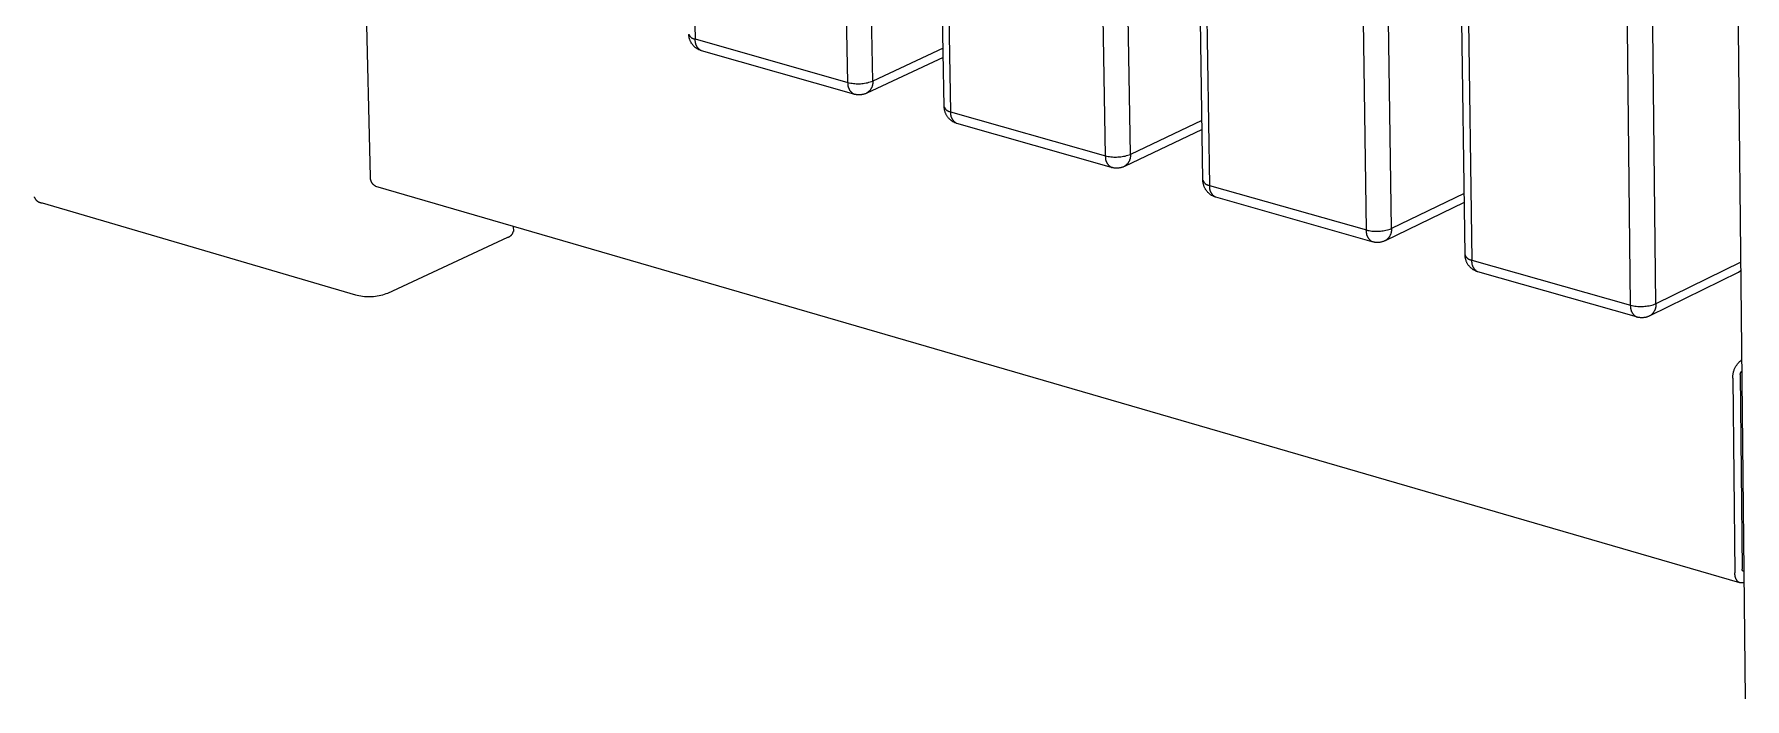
# Model space of a CAD drawing. Header units: millimetres. Extents: x -1283 to 2747, y -259 to 2557.
# Drawn here: x -437.7 to -201.2, y 81.1 to 172.9 of the extents above; entities that cross this region are included whole.
import ezdxf

# ---------------------------------------------------------------- set-up
doc = ezdxf.new("R2010")
doc.units = ezdxf.units.MM
doc.header["$MEASUREMENT"] = 0
doc.layers.add('Utwórz2D linie widoczne', color=7, linetype='Continuous', true_color=0x000000)

msp = doc.modelspace()

# ---------------------------------------------------------------- linework, layer by layer
at = {"layer": 'Utwórz2D linie widoczne'}
for p, q in [((-358.18, 729.13), (-346.35, 172.24)), ((-325.21, 166.23), (-336.19, 725.1)), ((-321.78, 166.42), (-332.62, 725.23)), ((-311.9, 162.88), (-322.33, 722.83)), ((-321.42, 722.39), (-311.01, 162.19)), ((-289.61, 156.11), (-299.13, 718.3)), ((-286.16, 156.3), (-295.54, 718.43)), ((-276.13, 152.71), (-285.09, 716)), ((-284.15, 715.55), (-275.22, 152.01)), ((-253.53, 145.85), (-261.57, 711.41)), ((-250.07, 146.05), (-257.95, 711.54)), ((-239.89, 142.43), (-247.35, 709.08)), ((-246.38, 708.63), (-238.96, 141.7)), ((-201.13, 81.08), (-207.54, 706.37)), ((-216.99, 135.46), (-223.49, 704.43)), ((-213.51, 135.66), (-219.85, 704.56)), ((-391.2, 153.2), (-391.85, 179.31)), ((-347.21, 172.89), (-347.2, 172.86)), ((-347.21, 172.79), (-347.21, 172.87)), ((-347.2, 172.7), (-347.21, 172.79)), ((-347.2, 172.86), (-347.18, 172.83)), ((-347.19, 172.62), (-347.2, 172.7)), ((-347.18, 172.83), (-347.17, 172.8)), ((-347.17, 172.8), (-347.15, 172.77)), ((-347.15, 172.77), (-347.14, 172.74)), ((-347.14, 172.74), (-347.12, 172.71)), ((-347.12, 172.71), (-347.1, 172.68)), ((-347.1, 172.68), (-347.08, 172.65)), ((-347.08, 172.65), (-347.06, 172.62)), ((-347.18, 172.54), (-347.19, 172.62)), ((-347.16, 172.46), (-347.18, 172.54)), ((-347.14, 172.37), (-347.16, 172.46)), ((-347.12, 172.29), (-347.14, 172.37)), ((-347.1, 172.21), (-347.12, 172.29)), ((-347.07, 172.13), (-347.1, 172.21)), ((-347.04, 172.06), (-347.07, 172.13)), ((-347.06, 172.62), (-347.04, 172.59)), ((-347.04, 172.59), (-347.02, 172.57)), ((-347.01, 171.98), (-347.04, 172.06)), ((-347.02, 172.57), (-346.99, 172.54)), ((-346.98, 171.9), (-347.01, 171.98)), ((-346.99, 172.54), (-346.97, 172.52)), ((-346.94, 171.83), (-346.98, 171.9)), ((-346.97, 172.52), (-346.94, 172.5)), ((-346.94, 172.5), (-346.92, 172.47)), ((-346.9, 171.75), (-346.94, 171.83)), ((-346.92, 172.47), (-346.89, 172.45)), ((-346.86, 171.68), (-346.9, 171.75)), ((-346.89, 172.45), (-346.86, 172.43)), ((-346.86, 172.43), (-346.83, 172.41)), ((-346.81, 171.61), (-346.86, 171.68)), ((-346.83, 172.41), (-346.8, 172.39)), ((-346.76, 171.54), (-346.81, 171.61)), ((-346.8, 172.39), (-346.77, 172.37)), ((-346.77, 172.37), (-346.74, 172.36)), ((-346.71, 171.47), (-346.76, 171.54)), ((-346.74, 172.36), (-346.71, 172.34)), ((-346.71, 172.34), (-346.68, 172.33)), ((-346.66, 171.41), (-346.71, 171.47)), ((-346.68, 172.33), (-346.65, 172.31)), ((-346.61, 171.35), (-346.66, 171.41)), ((-346.65, 172.31), (-346.62, 172.3)), ((-346.62, 172.3), (-346.58, 172.29)), ((-346.55, 171.28), (-346.61, 171.35)), ((-346.58, 172.29), (-346.55, 172.28)), ((-346.55, 172.28), (-346.52, 172.27)), ((-346.49, 171.22), (-346.55, 171.28)), ((-346.52, 172.27), (-346.48, 172.26)), ((-346.43, 171.17), (-346.49, 171.22)), ((-346.48, 172.26), (-346.45, 172.25)), ((-346.45, 172.25), (-346.42, 172.25)), ((-346.37, 171.11), (-346.43, 171.17)), ((-346.42, 172.25), (-346.38, 172.24)), ((-346.38, 172.24), (-346.35, 172.24)), ((-346.31, 171.06), (-346.37, 171.11)), ((-346.35, 172.19), (-346.36, 172.13)), ((-346.36, 172.13), (-346.36, 172.08)), ((-346.36, 172.08), (-346.36, 172.02)), ((-346.36, 172.02), (-346.36, 171.97)), ((-346.36, 171.97), (-346.35, 171.91)), ((-346.35, 172.24), (-346.35, 172.19)), ((-346.35, 172.24), (-325.21, 166.23)), ((-346.35, 171.91), (-346.35, 171.86)), ((-346.35, 171.86), (-346.34, 171.8)), ((-346.34, 171.8), (-346.33, 171.75)), ((-346.33, 171.75), (-346.32, 171.7)), ((-346.32, 171.7), (-346.3, 171.64)), ((-346.24, 171.01), (-346.31, 171.06)), ((-346.3, 171.64), (-346.29, 171.59)), ((-346.29, 171.59), (-346.27, 171.54)), ((-346.27, 171.54), (-346.25, 171.49)), ((-346.25, 171.49), (-346.23, 171.44)), ((-346.17, 170.96), (-346.24, 171.01)), ((-346.23, 171.44), (-346.21, 171.39)), ((-346.21, 171.39), (-346.19, 171.34)), ((-346.19, 171.34), (-346.16, 171.29)), ((-346.1, 170.91), (-346.17, 170.96)), ((-346.16, 171.29), (-346.14, 171.24)), ((-346.14, 171.24), (-346.11, 171.2)), ((-346.11, 171.2), (-346.08, 171.15)), ((-346.03, 170.87), (-346.1, 170.91)), ((-346.08, 171.15), (-346.04, 171.11)), ((-346.04, 171.11), (-346.01, 171.06)), ((-345.96, 170.83), (-346.03, 170.87)), ((-346.01, 171.06), (-345.98, 171.02)), ((-345.98, 171.02), (-345.94, 170.98)), ((-345.88, 170.79), (-345.96, 170.83)), ((-345.94, 170.98), (-345.9, 170.94)), ((-345.9, 170.94), (-345.86, 170.9)), ((-345.81, 170.75), (-345.88, 170.79)), ((-345.86, 170.9), (-345.82, 170.86)), ((-345.82, 170.86), (-345.78, 170.83)), ((-345.73, 170.72), (-345.81, 170.75)), ((-345.78, 170.83), (-345.74, 170.79)), ((-345.74, 170.79), (-345.69, 170.76)), ((-345.65, 170.69), (-345.73, 170.72)), ((-345.69, 170.76), (-345.65, 170.73)), ((-345.65, 170.73), (-345.6, 170.7)), ((-345.57, 170.66), (-345.65, 170.69)), ((-345.6, 170.7), (-345.56, 170.67)), ((-345.5, 170.63), (-345.57, 170.66)), ((-345.56, 170.67), (-345.51, 170.65)), ((-345.51, 170.65), (-345.46, 170.62)), ((-324.37, 164.62), (-345.46, 170.62)), ((-312.05, 170.95), (-321.78, 166.42)), ((-312.02, 169.69), (-322.59, 164.77)), ((-325.21, 166.23), (-325.22, 166.18)), ((-325.22, 166.18), (-325.22, 166.12)), ((-325.22, 166.12), (-325.22, 166.07)), ((-325.22, 166.07), (-325.22, 166.01)), ((-325.22, 166.01), (-325.22, 165.96)), ((-325.22, 165.96), (-325.22, 165.9)), ((-325.22, 165.9), (-325.21, 165.85)), ((-325.21, 166.23), (-325.02, 166.19)), ((-325.21, 165.85), (-325.21, 165.79)), ((-325.21, 165.79), (-325.2, 165.74)), ((-325.2, 165.74), (-325.19, 165.69)), ((-325.19, 165.69), (-325.17, 165.63)), ((-325.17, 165.63), (-325.16, 165.58)), ((-325.16, 165.58), (-325.14, 165.53)), ((-325.02, 166.19), (-324.83, 166.15)), ((-324.83, 166.15), (-324.64, 166.12)), ((-324.64, 166.12), (-324.45, 166.09)), ((-324.45, 166.09), (-324.26, 166.07)), ((-324.26, 166.07), (-324.06, 166.06)), ((-324.06, 166.06), (-323.87, 166.06)), ((-323.87, 166.06), (-323.68, 166.06)), ((-323.68, 166.06), (-323.48, 166.06)), ((-323.48, 166.06), (-323.29, 166.08)), ((-323.29, 166.08), (-323.1, 166.1)), ((-323.1, 166.1), (-322.91, 166.13)), ((-322.91, 166.13), (-322.71, 166.16)), ((-322.71, 166.16), (-322.52, 166.2)), ((-322.52, 166.2), (-322.34, 166.25)), ((-322.34, 166.25), (-322.15, 166.3)), ((-322.15, 166.3), (-321.97, 166.36)), ((-321.97, 166.36), (-321.78, 166.42)), ((-321.9, 165.59), (-321.92, 165.54)), ((-321.88, 165.65), (-321.9, 165.59)), ((-321.86, 165.71), (-321.88, 165.65)), ((-321.84, 165.77), (-321.86, 165.71)), ((-321.83, 165.82), (-321.84, 165.77)), ((-321.81, 165.88), (-321.83, 165.82)), ((-321.8, 165.94), (-321.81, 165.88)), ((-321.79, 166), (-321.8, 165.94)), ((-321.78, 166.06), (-321.79, 166)), ((-321.78, 166.42), (-321.78, 166.36)), ((-321.78, 166.36), (-321.77, 166.3)), ((-321.77, 166.18), (-321.78, 166.12)), ((-321.78, 166.12), (-321.78, 166.06)), ((-321.77, 166.3), (-321.77, 166.24)), ((-321.77, 166.24), (-321.77, 166.18)), ((-325.14, 165.53), (-325.12, 165.48)), ((-325.12, 165.48), (-325.1, 165.43)), ((-325.1, 165.43), (-325.08, 165.38)), ((-325.08, 165.38), (-325.06, 165.33)), ((-325.06, 165.33), (-325.03, 165.28)), ((-325.03, 165.28), (-325, 165.23)), ((-325, 165.23), (-324.98, 165.18)), ((-324.98, 165.18), (-324.95, 165.14)), ((-324.95, 165.14), (-324.91, 165.09)), ((-324.91, 165.09), (-324.88, 165.05)), ((-324.88, 165.05), (-324.85, 165.01)), ((-324.85, 165.01), (-324.81, 164.97)), ((-324.81, 164.97), (-324.77, 164.93)), ((-324.77, 164.93), (-324.73, 164.89)), ((-324.73, 164.89), (-324.69, 164.85)), ((-324.69, 164.85), (-324.65, 164.82)), ((-324.65, 164.82), (-324.61, 164.78)), ((-324.61, 164.78), (-324.57, 164.75)), ((-324.57, 164.75), (-324.52, 164.72)), ((-324.52, 164.72), (-324.47, 164.69)), ((-324.47, 164.69), (-324.43, 164.66)), ((-324.43, 164.66), (-324.38, 164.63)), ((-324.38, 164.63), (-324.33, 164.61)), ((-324.25, 164.59), (-324.33, 164.61)), ((-324.17, 164.57), (-324.25, 164.59)), ((-324.09, 164.55), (-324.17, 164.57)), ((-324.01, 164.54), (-324.09, 164.55)), ((-323.93, 164.53), (-324.01, 164.54)), ((-323.84, 164.52), (-323.93, 164.53)), ((-323.76, 164.52), (-323.84, 164.52)), ((-323.68, 164.52), (-323.76, 164.52)), ((-323.6, 164.52), (-323.68, 164.52)), ((-323.51, 164.52), (-323.6, 164.52)), ((-323.43, 164.53), (-323.51, 164.52)), ((-323.35, 164.54), (-323.43, 164.53)), ((-323.27, 164.55), (-323.35, 164.54)), ((-323.19, 164.56), (-323.27, 164.55)), ((-323.11, 164.58), (-323.19, 164.56)), ((-323.03, 164.6), (-323.11, 164.58)), ((-322.95, 164.63), (-323.03, 164.6)), ((-322.87, 164.65), (-322.95, 164.63)), ((-322.79, 164.68), (-322.87, 164.65)), ((-322.71, 164.71), (-322.79, 164.68)), ((-322.64, 164.74), (-322.71, 164.71)), ((-322.59, 164.78), (-322.64, 164.74)), ((-322.54, 164.81), (-322.59, 164.78)), ((-322.49, 164.84), (-322.54, 164.81)), ((-322.44, 164.88), (-322.49, 164.84)), ((-322.39, 164.92), (-322.44, 164.88)), ((-322.35, 164.96), (-322.39, 164.92)), ((-322.3, 165), (-322.35, 164.96)), ((-322.26, 165.04), (-322.3, 165)), ((-322.22, 165.09), (-322.26, 165.04)), ((-322.18, 165.13), (-322.22, 165.09)), ((-322.14, 165.18), (-322.18, 165.13)), ((-322.1, 165.23), (-322.14, 165.18)), ((-322.07, 165.28), (-322.1, 165.23)), ((-322.04, 165.33), (-322.07, 165.28)), ((-322.01, 165.38), (-322.04, 165.33)), ((-321.98, 165.43), (-322.01, 165.38)), ((-321.95, 165.48), (-321.98, 165.43)), ((-321.92, 165.54), (-321.95, 165.48)), ((-311.9, 162.88), (-311.89, 162.84)), ((-311.89, 162.75), (-311.9, 162.83)), ((-311.89, 162.84), (-311.87, 162.81)), ((-311.89, 162.66), (-311.89, 162.75)), ((-311.88, 162.58), (-311.89, 162.66)), ((-311.86, 162.5), (-311.88, 162.58)), ((-311.87, 162.81), (-311.86, 162.78)), ((-311.86, 162.78), (-311.85, 162.75)), ((-311.85, 162.41), (-311.86, 162.5)), ((-311.85, 162.75), (-311.83, 162.72)), ((-311.83, 162.33), (-311.85, 162.41)), ((-311.83, 162.72), (-311.81, 162.69)), ((-311.81, 162.25), (-311.83, 162.33)), ((-311.81, 162.69), (-311.8, 162.66)), ((-311.78, 162.17), (-311.81, 162.25)), ((-311.8, 162.66), (-311.78, 162.63)), ((-311.78, 162.63), (-311.76, 162.61)), ((-311.76, 162.09), (-311.78, 162.17)), ((-311.76, 162.61), (-311.74, 162.58)), ((-311.73, 162.01), (-311.76, 162.09)), ((-311.74, 162.58), (-311.72, 162.55)), ((-311.69, 161.93), (-311.73, 162.01)), ((-311.72, 162.55), (-311.7, 162.53)), ((-311.7, 162.53), (-311.67, 162.5)), ((-311.66, 161.86), (-311.69, 161.93)), ((-311.67, 162.5), (-311.65, 162.48)), ((-311.62, 161.78), (-311.66, 161.86)), ((-311.65, 162.48), (-311.62, 162.45)), ((-311.62, 162.45), (-311.6, 162.43)), ((-311.58, 161.71), (-311.62, 161.78)), ((-311.6, 162.43), (-311.57, 162.41)), ((-311.54, 161.63), (-311.58, 161.71)), ((-311.57, 162.41), (-311.55, 162.39)), ((-311.55, 162.39), (-311.52, 162.37)), ((-311.49, 161.56), (-311.54, 161.63)), ((-311.52, 162.37), (-311.49, 162.35)), ((-311.49, 162.35), (-311.46, 162.33)), ((-311.45, 161.49), (-311.49, 161.56)), ((-311.46, 162.33), (-311.43, 162.32)), ((-311.4, 161.43), (-311.45, 161.49)), ((-311.43, 162.32), (-311.4, 162.3)), ((-311.4, 162.3), (-311.37, 162.28)), ((-311.34, 161.36), (-311.4, 161.43)), ((-311.37, 162.28), (-311.34, 162.27)), ((-311.34, 162.27), (-311.31, 162.26)), ((-311.29, 161.3), (-311.34, 161.36)), ((-311.31, 162.26), (-311.28, 162.25)), ((-311.23, 161.23), (-311.29, 161.3)), ((-311.28, 162.25), (-311.25, 162.24)), ((-311.25, 162.24), (-311.21, 162.23)), ((-311.17, 161.17), (-311.23, 161.23)), ((-311.21, 162.23), (-311.18, 162.22)), ((-311.18, 162.22), (-311.15, 162.21)), ((-311.11, 161.12), (-311.17, 161.17)), ((-311.15, 162.21), (-311.11, 162.2)), ((-311.11, 162.2), (-311.08, 162.2)), ((-311.05, 161.06), (-311.11, 161.12)), ((-311.08, 162.2), (-311.05, 162.2)), ((-311.05, 162.2), (-311.01, 162.19)), ((-310.98, 161.01), (-311.05, 161.06)), ((-311.01, 162.19), (-311.02, 162.14)), ((-311.02, 162.14), (-311.02, 162.08)), ((-311.02, 162.08), (-311.02, 162.03)), ((-311.02, 162.03), (-311.02, 161.97)), ((-311.02, 161.97), (-311.02, 161.92)), ((-311.02, 161.92), (-311.02, 161.86)), ((-311.02, 161.86), (-311.01, 161.81)), ((-311.01, 162.19), (-289.61, 156.11)), ((-311.01, 161.81), (-311.01, 161.76)), ((-311.01, 161.76), (-311, 161.7)), ((-311, 161.7), (-310.99, 161.65)), ((-310.99, 161.65), (-310.97, 161.6)), ((-310.92, 160.95), (-310.98, 161.01)), ((-310.97, 161.6), (-310.96, 161.54)), ((-310.96, 161.54), (-310.94, 161.49)), ((-310.94, 161.49), (-310.92, 161.44)), ((-310.92, 161.44), (-310.9, 161.39)), ((-310.85, 160.91), (-310.92, 160.95)), ((-310.9, 161.39), (-310.88, 161.34)), ((-310.88, 161.34), (-310.86, 161.29)), ((-310.86, 161.29), (-310.83, 161.24)), ((-310.78, 160.86), (-310.85, 160.91)), ((-310.83, 161.24), (-310.81, 161.19)), ((-310.81, 161.19), (-310.78, 161.15)), ((-310.78, 161.15), (-310.75, 161.1)), ((-310.71, 160.81), (-310.78, 160.86)), ((-310.75, 161.1), (-310.72, 161.05)), ((-310.72, 161.05), (-310.68, 161.01)), ((-310.68, 161.01), (-310.65, 160.97)), ((-310.65, 160.97), (-310.61, 160.93)), ((-310.61, 160.93), (-310.57, 160.89)), ((-310.57, 160.89), (-310.54, 160.85)), ((-310.54, 160.85), (-310.5, 160.81)), ((-276.26, 160.99), (-286.16, 156.3)), ((-310.63, 160.77), (-310.71, 160.81)), ((-310.56, 160.73), (-310.63, 160.77)), ((-310.48, 160.7), (-310.56, 160.73)), ((-310.5, 160.81), (-310.45, 160.78)), ((-310.41, 160.66), (-310.48, 160.7)), ((-310.45, 160.78), (-310.41, 160.74)), ((-310.41, 160.74), (-310.37, 160.71)), ((-310.33, 160.63), (-310.41, 160.66)), ((-310.37, 160.71), (-310.32, 160.68)), ((-310.25, 160.6), (-310.33, 160.63)), ((-310.32, 160.68), (-310.28, 160.65)), ((-310.28, 160.65), (-310.23, 160.62)), ((-310.17, 160.58), (-310.25, 160.6)), ((-310.23, 160.62), (-310.18, 160.59)), ((-310.18, 160.59), (-310.13, 160.57)), ((-288.77, 154.49), (-310.13, 160.57)), ((-276.24, 159.73), (-286.98, 154.64)), ((-289.61, 156.11), (-289.61, 156.05)), ((-289.61, 156.11), (-289.42, 156.06)), ((-286.9, 156.07), (-286.71, 156.12)), ((-286.71, 156.12), (-286.53, 156.17)), ((-286.53, 156.17), (-286.34, 156.23)), ((-286.34, 156.23), (-286.16, 156.3)), ((-286.16, 156.3), (-286.15, 156.24)), ((-286.15, 156.24), (-286.15, 156.18)), ((-286.15, 156.18), (-286.15, 156.12)), ((-286.15, 156.12), (-286.15, 156.06)), ((-289.61, 156.05), (-289.62, 156)), ((-289.62, 156), (-289.62, 155.94)), ((-289.62, 155.94), (-289.62, 155.89)), ((-289.62, 155.89), (-289.62, 155.83)), ((-289.62, 155.83), (-289.61, 155.78)), ((-289.61, 155.78), (-289.61, 155.72)), ((-289.61, 155.72), (-289.6, 155.67)), ((-289.6, 155.67), (-289.59, 155.61)), ((-289.59, 155.61), (-289.58, 155.56)), ((-289.58, 155.56), (-289.57, 155.51)), ((-289.57, 155.51), (-289.55, 155.45)), ((-289.55, 155.45), (-289.54, 155.4)), ((-289.54, 155.4), (-289.52, 155.35)), ((-289.52, 155.35), (-289.5, 155.3)), ((-289.5, 155.3), (-289.48, 155.25)), ((-289.48, 155.25), (-289.45, 155.2)), ((-289.45, 155.2), (-289.43, 155.15)), ((-289.43, 155.15), (-289.4, 155.1)), ((-289.42, 156.06), (-289.22, 156.02)), ((-289.4, 155.1), (-289.37, 155.06)), ((-289.37, 155.06), (-289.34, 155.01)), ((-289.34, 155.01), (-289.31, 154.97)), ((-289.31, 154.97), (-289.28, 154.92)), ((-289.28, 154.92), (-289.25, 154.88)), ((-289.25, 154.88), (-289.21, 154.84)), ((-289.22, 156.02), (-289.03, 155.99)), ((-289.21, 154.84), (-289.17, 154.8)), ((-289.17, 154.8), (-289.13, 154.76)), ((-289.13, 154.76), (-289.09, 154.72)), ((-289.09, 154.72), (-289.05, 154.69)), ((-289.05, 154.69), (-289.01, 154.65)), ((-289.03, 155.99), (-288.84, 155.96)), ((-289.01, 154.65), (-288.97, 154.62)), ((-288.97, 154.62), (-288.92, 154.59)), ((-288.92, 154.59), (-288.88, 154.56)), ((-288.88, 154.56), (-288.83, 154.53)), ((-288.84, 155.96), (-288.65, 155.94)), ((-288.83, 154.53), (-288.78, 154.5)), ((-288.78, 154.5), (-288.73, 154.48)), ((-288.65, 154.46), (-288.73, 154.48)), ((-288.65, 155.94), (-288.45, 155.93)), ((-288.57, 154.44), (-288.65, 154.46)), ((-288.49, 154.42), (-288.57, 154.44)), ((-288.4, 154.41), (-288.49, 154.42)), ((-288.45, 155.93), (-288.26, 155.93)), ((-288.32, 154.4), (-288.4, 154.41)), ((-288.24, 154.39), (-288.32, 154.4)), ((-288.26, 155.93), (-288.06, 155.93)), ((-288.15, 154.39), (-288.24, 154.39)), ((-288.07, 154.38), (-288.15, 154.39)), ((-287.99, 154.39), (-288.07, 154.38)), ((-288.06, 155.93), (-287.87, 155.94)), ((-287.9, 154.39), (-287.99, 154.39)), ((-287.82, 154.4), (-287.9, 154.39)), ((-287.87, 155.94), (-287.67, 155.95)), ((-287.74, 154.41), (-287.82, 154.4)), ((-287.65, 154.42), (-287.74, 154.41)), ((-287.67, 155.95), (-287.48, 155.97)), ((-287.57, 154.43), (-287.65, 154.42)), ((-287.49, 154.45), (-287.57, 154.43)), ((-287.41, 154.47), (-287.49, 154.45)), ((-287.48, 155.97), (-287.29, 156)), ((-287.33, 154.5), (-287.41, 154.47)), ((-287.25, 154.52), (-287.33, 154.5)), ((-287.29, 156), (-287.09, 156.03)), ((-287.17, 154.55), (-287.25, 154.52)), ((-287.09, 154.59), (-287.17, 154.55)), ((-287.09, 156.03), (-286.9, 156.07)), ((-287.02, 154.62), (-287.09, 154.59)), ((-286.96, 154.65), (-287.02, 154.62)), ((-286.91, 154.68), (-286.96, 154.65)), ((-286.86, 154.72), (-286.91, 154.68)), ((-286.82, 154.76), (-286.86, 154.72)), ((-286.77, 154.79), (-286.82, 154.76)), ((-286.72, 154.83), (-286.77, 154.79)), ((-286.68, 154.88), (-286.72, 154.83)), ((-286.64, 154.92), (-286.68, 154.88)), ((-286.6, 154.96), (-286.64, 154.92)), ((-286.56, 155.01), (-286.6, 154.96)), ((-286.52, 155.05), (-286.56, 155.01)), ((-286.48, 155.1), (-286.52, 155.05)), ((-286.45, 155.15), (-286.48, 155.1)), ((-286.41, 155.2), (-286.45, 155.15)), ((-286.38, 155.25), (-286.41, 155.2)), ((-286.35, 155.31), (-286.38, 155.25)), ((-286.33, 155.36), (-286.35, 155.31)), ((-286.3, 155.42), (-286.33, 155.36)), ((-286.28, 155.47), (-286.3, 155.42)), ((-286.26, 155.53), (-286.28, 155.47)), ((-286.24, 155.58), (-286.26, 155.53)), ((-286.22, 155.64), (-286.24, 155.58)), ((-286.2, 155.7), (-286.22, 155.64)), ((-286.19, 155.76), (-286.2, 155.7)), ((-286.18, 155.82), (-286.19, 155.76)), ((-286.17, 155.88), (-286.18, 155.82)), ((-286.16, 155.94), (-286.17, 155.88)), ((-286.15, 156), (-286.16, 155.94)), ((-286.15, 156.06), (-286.15, 156)), ((-391.21, 153.15), (-391.2, 153.2)), ((-391.21, 153.11), (-391.21, 153.15)), ((-391.21, 153.07), (-391.21, 153.11)), ((-391.21, 153.02), (-391.21, 153.07)), ((-391.21, 152.98), (-391.21, 153.02)), ((-391.21, 152.93), (-391.21, 152.98)), ((-391.2, 152.89), (-391.21, 152.93)), ((-391.2, 152.84), (-391.2, 152.89)), ((-391.19, 152.8), (-391.2, 152.84)), ((-391.18, 152.75), (-391.19, 152.8)), ((-391.17, 152.71), (-391.18, 152.75)), ((-391.15, 152.67), (-391.17, 152.71)), ((-391.14, 152.62), (-391.15, 152.67)), ((-391.12, 152.58), (-391.14, 152.62)), ((-391.11, 152.54), (-391.12, 152.58)), ((-391.09, 152.5), (-391.11, 152.54)), ((-391.07, 152.46), (-391.09, 152.5)), ((-391.05, 152.42), (-391.07, 152.46)), ((-391.03, 152.38), (-391.05, 152.42)), ((-391, 152.34), (-391.03, 152.38)), ((-390.98, 152.31), (-391, 152.34)), ((-390.95, 152.27), (-390.98, 152.31)), ((-390.92, 152.23), (-390.95, 152.27)), ((-390.9, 152.2), (-390.92, 152.23)), ((-390.87, 152.17), (-390.9, 152.2)), ((-390.83, 152.13), (-390.87, 152.17)), ((-390.8, 152.1), (-390.83, 152.13)), ((-390.77, 152.07), (-390.8, 152.1)), ((-390.73, 152.04), (-390.77, 152.07)), ((-390.7, 152.02), (-390.73, 152.04)), ((-390.66, 151.99), (-390.7, 152.02)), ((-390.63, 151.96), (-390.66, 151.99)), ((-390.59, 151.94), (-390.63, 151.96)), ((-390.55, 151.92), (-390.59, 151.94)), ((-390.51, 151.89), (-390.55, 151.92)), ((-390.47, 151.87), (-390.51, 151.89)), ((-201.9, 97.11), (-390.47, 151.87)), ((-276.13, 152.71), (-276.11, 152.67)), ((-276.12, 152.6), (-276.13, 152.68)), ((-276.12, 152.52), (-276.12, 152.6)), ((-276.11, 152.44), (-276.12, 152.52)), ((-276.11, 152.67), (-276.1, 152.64)), ((-276.1, 152.35), (-276.11, 152.44)), ((-276.1, 152.64), (-276.09, 152.61)), ((-276.08, 152.27), (-276.1, 152.35)), ((-276.09, 152.61), (-276.07, 152.58)), ((-276.07, 152.19), (-276.08, 152.27)), ((-276.07, 152.58), (-276.05, 152.55)), ((-276.05, 152.11), (-276.07, 152.19)), ((-276.05, 152.55), (-276.04, 152.52)), ((-276.02, 152.03), (-276.05, 152.11)), ((-276.04, 152.52), (-276.02, 152.48)), ((-276.02, 152.48), (-276, 152.46)), ((-276, 151.95), (-276.02, 152.03)), ((-276, 152.46), (-275.98, 152.43)), ((-275.97, 151.87), (-276, 151.95)), ((-275.98, 152.43), (-275.96, 152.4)), ((-275.94, 151.8), (-275.97, 151.87)), ((-275.96, 152.4), (-275.93, 152.37)), ((-275.91, 151.72), (-275.94, 151.8)), ((-275.93, 152.37), (-275.91, 152.34)), ((-275.91, 152.34), (-275.88, 152.32)), ((-275.87, 151.64), (-275.91, 151.72)), ((-275.88, 152.32), (-275.86, 152.29)), ((-275.83, 151.57), (-275.87, 151.64)), ((-275.86, 152.29), (-275.83, 152.27)), ((-275.83, 152.27), (-275.81, 152.25)), ((-275.79, 151.5), (-275.83, 151.57)), ((-275.81, 152.25), (-275.78, 152.23)), ((-275.75, 151.43), (-275.79, 151.5)), ((-275.78, 152.23), (-275.75, 152.2)), ((-275.75, 152.2), (-275.72, 152.18)), ((-275.7, 151.36), (-275.75, 151.43)), ((-275.72, 152.18), (-275.69, 152.16)), ((-275.69, 152.16), (-275.66, 152.15)), ((-275.66, 152.15), (-275.63, 152.13)), ((-275.63, 152.13), (-275.6, 152.11)), ((-275.6, 152.11), (-275.56, 152.1)), ((-275.56, 152.1), (-275.53, 152.09)), ((-275.53, 152.09), (-275.5, 152.07)), ((-275.5, 152.07), (-275.46, 152.06)), ((-275.46, 152.06), (-275.43, 152.05)), ((-275.43, 152.05), (-275.4, 152.04)), ((-275.4, 152.04), (-275.36, 152.03)), ((-275.36, 152.03), (-275.33, 152.03)), ((-275.33, 152.03), (-275.29, 152.02)), ((-275.29, 152.02), (-275.26, 152.02)), ((-275.26, 152.02), (-275.22, 152.01)), ((-275.22, 152.01), (-275.23, 151.96)), ((-275.23, 151.96), (-275.23, 151.91)), ((-275.23, 151.91), (-275.23, 151.85)), ((-275.23, 151.85), (-275.23, 151.8)), ((-275.23, 151.8), (-275.23, 151.74)), ((-275.23, 151.74), (-275.23, 151.69)), ((-275.23, 151.69), (-275.22, 151.63)), ((-275.22, 152.01), (-253.53, 145.85)), ((-275.22, 151.63), (-275.22, 151.58)), ((-275.22, 151.58), (-275.21, 151.52)), ((-275.21, 151.52), (-275.2, 151.47)), ((-275.2, 151.47), (-275.18, 151.42)), ((-275.18, 151.42), (-275.17, 151.36)), ((-275.17, 151.36), (-275.15, 151.31)), ((-437.71, 150.43), (-437.7, 150.39)), ((-437.7, 150.39), (-437.68, 150.35)), ((-437.68, 150.35), (-437.66, 150.31)), ((-437.66, 150.31), (-437.64, 150.27)), ((-437.64, 150.27), (-437.62, 150.23)), ((-437.62, 150.23), (-437.6, 150.19)), ((-437.6, 150.19), (-437.57, 150.15)), ((-437.57, 150.15), (-437.55, 150.12)), ((-437.55, 150.12), (-437.52, 150.08)), ((-437.52, 150.08), (-437.5, 150.05)), ((-437.5, 150.05), (-437.47, 150.02)), ((-437.47, 150.02), (-437.44, 149.98)), ((-437.44, 149.98), (-437.41, 149.95)), ((-437.41, 149.95), (-437.38, 149.92)), ((-437.38, 149.92), (-437.34, 149.89)), ((-437.34, 149.89), (-437.31, 149.86)), ((-437.31, 149.86), (-437.28, 149.84)), ((-437.28, 149.84), (-437.24, 149.81)), ((-437.24, 149.81), (-437.2, 149.79)), ((-437.2, 149.79), (-437.17, 149.76)), ((-437.17, 149.76), (-437.13, 149.74)), ((-437.13, 149.74), (-437.09, 149.72)), ((-437.09, 149.72), (-437.05, 149.7)), ((-437.05, 149.7), (-437.01, 149.69)), ((-437.01, 149.69), (-436.97, 149.67)), ((-436.97, 149.67), (-436.93, 149.65)), ((-436.93, 149.65), (-436.89, 149.64)), ((-436.89, 149.64), (-436.85, 149.63)), ((-436.85, 149.63), (-436.8, 149.62)), ((-436.8, 149.62), (-436.76, 149.61)), ((-436.76, 149.61), (-436.72, 149.6)), ((-436.72, 149.6), (-436.67, 149.6)), ((-436.67, 149.6), (-436.63, 149.59)), ((-436.63, 149.59), (-393.31, 136.89)), ((-275.65, 151.29), (-275.7, 151.36)), ((-275.6, 151.22), (-275.65, 151.29)), ((-275.55, 151.16), (-275.6, 151.22)), ((-275.5, 151.1), (-275.55, 151.16)), ((-275.44, 151.04), (-275.5, 151.1)), ((-275.38, 150.98), (-275.44, 151.04)), ((-275.32, 150.92), (-275.38, 150.98)), ((-275.26, 150.87), (-275.32, 150.92)), ((-275.19, 150.81), (-275.26, 150.87)), ((-275.13, 150.76), (-275.19, 150.81)), ((-275.15, 151.31), (-275.14, 151.26)), ((-275.14, 151.26), (-275.12, 151.21)), ((-275.06, 150.71), (-275.13, 150.76)), ((-275.12, 151.21), (-275.09, 151.16)), ((-275.09, 151.16), (-275.07, 151.11)), ((-275.07, 151.11), (-275.05, 151.06)), ((-274.99, 150.67), (-275.06, 150.71)), ((-275.05, 151.06), (-275.02, 151.01)), ((-275.02, 151.01), (-274.99, 150.97)), ((-274.99, 150.97), (-274.96, 150.92)), ((-274.92, 150.63), (-274.99, 150.67)), ((-274.96, 150.92), (-274.93, 150.87)), ((-274.93, 150.87), (-274.9, 150.83)), ((-274.85, 150.59), (-274.92, 150.63)), ((-274.9, 150.83), (-274.86, 150.79)), ((-274.86, 150.79), (-274.83, 150.75)), ((-274.77, 150.55), (-274.85, 150.59)), ((-274.83, 150.75), (-274.79, 150.71)), ((-274.79, 150.71), (-274.75, 150.67)), ((-274.7, 150.51), (-274.77, 150.55)), ((-274.75, 150.67), (-274.71, 150.63)), ((-274.71, 150.63), (-274.67, 150.59)), ((-274.62, 150.48), (-274.7, 150.51)), ((-274.67, 150.59), (-274.63, 150.56)), ((-274.63, 150.56), (-274.58, 150.53)), ((-274.54, 150.45), (-274.62, 150.48)), ((-274.58, 150.53), (-274.54, 150.49)), ((-274.54, 150.49), (-274.49, 150.46)), ((-274.47, 150.42), (-274.54, 150.45)), ((-274.49, 150.46), (-274.45, 150.44)), ((-274.39, 150.39), (-274.47, 150.42)), ((-274.45, 150.44), (-274.4, 150.41)), ((-274.4, 150.41), (-274.35, 150.38)), ((-252.71, 144.22), (-274.35, 150.38)), ((-239.99, 149.64), (-250.91, 144.37)), ((-240, 150.9), (-250.07, 146.05)), ((-388.8, 137.14), (-372.22, 144.85)), ((-372.22, 144.85), (-372.19, 144.86)), ((-372.19, 144.86), (-372.15, 144.87)), ((-372.15, 144.87), (-372.12, 144.89)), ((-372.12, 144.89), (-372.09, 144.9)), ((-372.09, 144.9), (-372.05, 144.91)), ((-372.05, 144.91), (-372.02, 144.93)), ((-372.02, 144.93), (-371.99, 144.95)), ((-371.99, 144.95), (-371.96, 144.96)), ((-371.96, 144.96), (-371.93, 144.98)), ((-371.93, 144.98), (-371.9, 145)), ((-371.9, 145), (-371.87, 145.03)), ((-371.87, 145.03), (-371.84, 145.05)), ((-371.84, 145.05), (-371.81, 145.07)), ((-371.81, 145.07), (-371.78, 145.09)), ((-371.78, 145.09), (-371.76, 145.12)), ((-371.76, 145.12), (-371.73, 145.15)), ((-371.73, 145.15), (-371.71, 145.17)), ((-371.71, 145.17), (-371.68, 145.2)), ((-371.68, 145.2), (-371.66, 145.23)), ((-371.66, 145.23), (-371.64, 145.26)), ((-371.64, 145.26), (-371.62, 145.29)), ((-371.62, 145.29), (-371.6, 145.32)), ((-371.6, 145.32), (-371.58, 145.35)), ((-371.58, 145.35), (-371.56, 145.38)), ((-371.56, 145.38), (-371.55, 145.41)), ((-371.55, 145.41), (-371.53, 145.44)), ((-371.53, 145.44), (-371.52, 145.48)), ((-371.52, 145.48), (-371.5, 145.51)), ((-371.5, 145.51), (-371.49, 145.55)), ((-371.49, 145.55), (-371.48, 145.58)), ((-371.48, 146.36), (-371.46, 145.65)), ((-371.48, 145.58), (-371.47, 145.62)), ((-371.47, 145.62), (-371.46, 145.65)), ((-253.54, 145.79), (-253.55, 145.74)), ((-253.55, 145.74), (-253.55, 145.68)), ((-253.55, 145.68), (-253.55, 145.63)), ((-253.55, 145.63), (-253.55, 145.57)), ((-253.55, 145.57), (-253.54, 145.52)), ((-253.53, 145.85), (-253.54, 145.79)), ((-253.54, 145.52), (-253.54, 145.47)), ((-253.54, 145.47), (-253.53, 145.41)), ((-253.53, 145.85), (-253.34, 145.8)), ((-253.53, 145.41), (-253.52, 145.36)), ((-253.52, 145.36), (-253.51, 145.3)), ((-253.51, 145.3), (-253.5, 145.25)), ((-253.5, 145.25), (-253.49, 145.2)), ((-253.49, 145.2), (-253.47, 145.14)), ((-253.47, 145.14), (-253.45, 145.09)), ((-253.45, 145.09), (-253.43, 145.04)), ((-253.43, 145.04), (-253.41, 144.99)), ((-253.41, 144.99), (-253.39, 144.94)), ((-253.39, 144.94), (-253.36, 144.89)), ((-253.36, 144.89), (-253.34, 144.84)), ((-253.34, 145.8), (-253.15, 145.76)), ((-253.34, 144.84), (-253.31, 144.8)), ((-253.31, 144.8), (-253.28, 144.75)), ((-253.28, 144.75), (-253.25, 144.71)), ((-253.25, 144.71), (-253.22, 144.66)), ((-253.22, 144.66), (-253.18, 144.62)), ((-253.18, 144.62), (-253.15, 144.58)), ((-253.15, 145.76), (-252.96, 145.73)), ((-253.15, 144.58), (-253.11, 144.54)), ((-253.11, 144.54), (-253.07, 144.5)), ((-253.07, 144.5), (-253.03, 144.46)), ((-253.03, 144.46), (-252.99, 144.42)), ((-252.99, 144.42), (-252.95, 144.39)), ((-252.96, 145.73), (-252.76, 145.7)), ((-252.95, 144.39), (-252.9, 144.36)), ((-252.9, 144.36), (-252.86, 144.32)), ((-252.86, 144.32), (-252.81, 144.29)), ((-252.81, 144.29), (-252.77, 144.27)), ((-252.77, 144.27), (-252.72, 144.24)), ((-252.76, 145.7), (-252.57, 145.69)), ((-252.57, 145.69), (-252.37, 145.67)), ((-252.37, 145.67), (-252.18, 145.67)), ((-252.18, 145.67), (-251.98, 145.67)), ((-251.98, 145.67), (-251.79, 145.68)), ((-251.79, 145.68), (-251.59, 145.69)), ((-251.59, 145.69), (-251.4, 145.71)), ((-251.4, 145.71), (-251.2, 145.74)), ((-251.17, 144.27), (-251.25, 144.24)), ((-251.2, 145.74), (-251.01, 145.77)), ((-251.09, 144.3), (-251.17, 144.27)), ((-251.01, 144.33), (-251.09, 144.3)), ((-251.01, 145.77), (-250.82, 145.82)), ((-250.93, 144.36), (-251.01, 144.33)), ((-250.88, 144.4), (-250.93, 144.36)), ((-250.83, 144.43), (-250.88, 144.4)), ((-250.78, 144.46), (-250.83, 144.43)), ((-250.82, 145.82), (-250.63, 145.86)), ((-250.73, 144.5), (-250.78, 144.46)), ((-250.68, 144.54), (-250.73, 144.5)), ((-250.64, 144.58), (-250.68, 144.54)), ((-250.59, 144.62), (-250.64, 144.58)), ((-250.63, 145.86), (-250.44, 145.92)), ((-250.55, 144.66), (-250.59, 144.62)), ((-250.51, 144.71), (-250.55, 144.66)), ((-250.47, 144.75), (-250.51, 144.71)), ((-250.43, 144.8), (-250.47, 144.75)), ((-250.44, 145.92), (-250.25, 145.98)), ((-250.4, 144.85), (-250.43, 144.8)), ((-250.36, 144.9), (-250.4, 144.85)), ((-250.33, 144.95), (-250.36, 144.9)), ((-250.3, 145), (-250.33, 144.95)), ((-250.27, 145.05), (-250.3, 145)), ((-250.24, 145.11), (-250.27, 145.05)), ((-250.25, 145.98), (-250.07, 146.05)), ((-250.22, 145.16), (-250.24, 145.11)), ((-250.19, 145.22), (-250.22, 145.16)), ((-250.17, 145.27), (-250.19, 145.22)), ((-250.15, 145.33), (-250.17, 145.27)), ((-250.13, 145.39), (-250.15, 145.33)), ((-250.12, 145.45), (-250.13, 145.39)), ((-250.1, 145.5), (-250.12, 145.45)), ((-250.09, 145.56), (-250.1, 145.5)), ((-250.08, 145.62), (-250.09, 145.56)), ((-250.07, 145.68), (-250.08, 145.62)), ((-250.07, 146.05), (-250.06, 145.99)), ((-250.06, 145.8), (-250.07, 145.74)), ((-250.07, 145.74), (-250.07, 145.68)), ((-250.06, 145.99), (-250.06, 145.92)), ((-250.06, 145.92), (-250.06, 145.86)), ((-250.06, 145.86), (-250.06, 145.8)), ((-252.72, 144.24), (-252.67, 144.21)), ((-252.59, 144.19), (-252.67, 144.21)), ((-252.51, 144.17), (-252.59, 144.19)), ((-252.42, 144.16), (-252.51, 144.17)), ((-252.34, 144.14), (-252.42, 144.16)), ((-252.25, 144.13), (-252.34, 144.14)), ((-252.17, 144.13), (-252.25, 144.13)), ((-252.08, 144.12), (-252.17, 144.13)), ((-252, 144.12), (-252.08, 144.12)), ((-251.91, 144.12), (-252, 144.12)), ((-251.83, 144.13), (-251.91, 144.12)), ((-251.74, 144.13), (-251.83, 144.13)), ((-251.66, 144.14), (-251.74, 144.13)), ((-251.58, 144.16), (-251.66, 144.14)), ((-251.49, 144.17), (-251.58, 144.16)), ((-251.41, 144.19), (-251.49, 144.17)), ((-251.33, 144.21), (-251.41, 144.19)), ((-251.25, 144.24), (-251.33, 144.21)), ((-239.89, 142.43), (-239.88, 142.4)), ((-239.89, 142.3), (-239.89, 142.38)), ((-239.88, 142.21), (-239.89, 142.3)), ((-239.88, 142.4), (-239.87, 142.36)), ((-239.87, 142.13), (-239.88, 142.21)), ((-239.87, 142.36), (-239.85, 142.33)), ((-239.86, 142.04), (-239.87, 142.13)), ((-239.84, 141.96), (-239.86, 142.04)), ((-239.85, 142.33), (-239.84, 142.3)), ((-239.84, 142.3), (-239.82, 142.26)), ((-239.82, 141.87), (-239.84, 141.96)), ((-239.82, 142.26), (-239.81, 142.23)), ((-239.81, 142.23), (-239.79, 142.2)), ((-239.79, 142.2), (-239.77, 142.17)), ((-239.77, 142.17), (-239.75, 142.14)), ((-239.75, 142.14), (-239.73, 142.11)), ((-239.73, 142.11), (-239.71, 142.08)), ((-239.71, 142.08), (-239.68, 142.06)), ((-239.68, 142.06), (-239.66, 142.03)), ((-239.66, 142.03), (-239.63, 142.01)), ((-239.63, 142.01), (-239.61, 141.98)), ((-239.61, 141.98), (-239.58, 141.96)), ((-239.58, 141.96), (-239.55, 141.93)), ((-239.55, 141.93), (-239.53, 141.91)), ((-239.53, 141.91), (-239.5, 141.89)), ((-239.8, 141.79), (-239.82, 141.87)), ((-239.78, 141.71), (-239.8, 141.79)), ((-239.75, 141.62), (-239.78, 141.71)), ((-239.72, 141.54), (-239.75, 141.62)), ((-239.69, 141.46), (-239.72, 141.54)), ((-239.66, 141.39), (-239.69, 141.46)), ((-239.62, 141.31), (-239.66, 141.39)), ((-239.58, 141.23), (-239.62, 141.31)), ((-239.53, 141.16), (-239.58, 141.23)), ((-239.49, 141.09), (-239.53, 141.16)), ((-239.5, 141.89), (-239.47, 141.87)), ((-239.44, 141.01), (-239.49, 141.09)), ((-239.47, 141.87), (-239.44, 141.85)), ((-239.44, 141.85), (-239.41, 141.83)), ((-239.39, 140.94), (-239.44, 141.01)), ((-239.41, 141.83), (-239.37, 141.82)), ((-239.33, 140.88), (-239.39, 140.94)), ((-239.37, 141.82), (-239.34, 141.8)), ((-239.34, 141.8), (-239.31, 141.79)), ((-239.28, 140.81), (-239.33, 140.88)), ((-239.31, 141.79), (-239.28, 141.77)), ((-239.28, 141.77), (-239.24, 141.76)), ((-239.22, 140.75), (-239.28, 140.81)), ((-239.24, 141.76), (-239.21, 141.75)), ((-239.16, 140.69), (-239.22, 140.75)), ((-239.21, 141.75), (-239.17, 141.74)), ((-239.17, 141.74), (-239.14, 141.73)), ((-239.1, 140.63), (-239.16, 140.69)), ((-239.14, 141.73), (-239.1, 141.72)), ((-239.1, 141.72), (-239.07, 141.72)), ((-239.03, 140.57), (-239.1, 140.63)), ((-239.07, 141.72), (-239.03, 141.71)), ((-239.03, 141.71), (-239, 141.71)), ((-238.97, 140.51), (-239.03, 140.57)), ((-239, 141.71), (-238.96, 141.7)), ((-238.97, 141.6), (-238.98, 141.54)), ((-238.98, 141.54), (-238.98, 141.49)), ((-238.98, 141.49), (-238.98, 141.43)), ((-238.98, 141.43), (-238.97, 141.38)), ((-238.96, 141.7), (-238.97, 141.65)), ((-238.97, 141.65), (-238.97, 141.6)), ((-238.97, 141.38), (-238.97, 141.32)), ((-238.97, 141.32), (-238.96, 141.27)), ((-238.9, 140.46), (-238.97, 140.51)), ((-238.96, 141.7), (-216.99, 135.46)), ((-238.96, 141.27), (-238.95, 141.21)), ((-238.95, 141.21), (-238.94, 141.16)), ((-238.94, 141.16), (-238.93, 141.11)), ((-238.93, 141.11), (-238.92, 141.05)), ((-238.92, 141.05), (-238.9, 141)), ((-238.9, 141), (-238.88, 140.95)), ((-238.83, 140.41), (-238.9, 140.46)), ((-238.88, 140.95), (-238.86, 140.9)), ((-238.86, 140.9), (-238.84, 140.85)), ((-238.84, 140.85), (-238.82, 140.8)), ((-238.76, 140.36), (-238.83, 140.41)), ((-238.82, 140.8), (-238.79, 140.75)), ((-238.79, 140.75), (-238.77, 140.7)), ((-238.77, 140.7), (-238.74, 140.65)), ((-238.69, 140.32), (-238.76, 140.36)), ((-238.74, 140.65), (-238.71, 140.61)), ((-238.71, 140.61), (-238.68, 140.56)), ((-238.61, 140.28), (-238.69, 140.32)), ((-238.68, 140.56), (-238.65, 140.52)), ((-238.65, 140.52), (-238.61, 140.47)), ((-238.61, 140.47), (-238.58, 140.43)), ((-238.54, 140.24), (-238.61, 140.28)), ((-238.58, 140.43), (-238.54, 140.39)), ((-238.54, 140.39), (-238.5, 140.35)), ((-238.46, 140.2), (-238.54, 140.24)), ((-238.5, 140.35), (-238.46, 140.32)), ((-238.46, 140.32), (-238.42, 140.28)), ((-238.38, 140.16), (-238.46, 140.2)), ((-238.42, 140.28), (-238.38, 140.24)), ((-238.38, 140.24), (-238.33, 140.21)), ((-238.3, 140.13), (-238.38, 140.16)), ((-238.33, 140.21), (-238.29, 140.18)), ((-238.22, 140.1), (-238.3, 140.13)), ((-238.29, 140.18), (-238.24, 140.15)), ((-238.24, 140.15), (-238.2, 140.12)), ((-238.14, 140.08), (-238.22, 140.1)), ((-238.2, 140.12), (-238.15, 140.09)), ((-238.15, 140.09), (-238.1, 140.07)), ((-216.17, 133.83), (-238.1, 140.07)), ((-202.13, 139.98), (-214.33, 134)), ((-201.75, 141.42), (-213.51, 135.66)), ((-202.13, 139.98), (-202.09, 140)), ((-202.01, 140.04), (-202.09, 140.01)), ((-202.09, 140), (-202.05, 140.03)), ((-202.05, 140.03), (-202.01, 140.05)), ((-201.94, 140.09), (-202.01, 140.04)), ((-202.01, 140.05), (-201.98, 140.07)), ((-201.98, 140.07), (-201.94, 140.1)), ((-201.87, 140.13), (-201.94, 140.09)), ((-201.94, 140.1), (-201.9, 140.13)), ((-201.9, 140.13), (-201.87, 140.15)), ((-201.8, 140.18), (-201.87, 140.13)), ((-201.87, 140.15), (-201.83, 140.18)), ((-201.83, 140.18), (-201.8, 140.21)), ((-201.8, 140.21), (-201.77, 140.25)), ((-201.73, 140.23), (-201.8, 140.18)), ((-201.77, 140.25), (-201.74, 140.28)), ((-393.31, 136.89), (-393.07, 136.83)), ((-393.07, 136.83), (-392.82, 136.78)), ((-392.82, 136.78), (-392.56, 136.73)), ((-392.56, 136.73), (-392.31, 136.7)), ((-392.31, 136.7), (-392.06, 136.68)), ((-392.06, 136.68), (-391.8, 136.66)), ((-391.8, 136.66), (-391.55, 136.65)), ((-391.55, 136.65), (-391.29, 136.65)), ((-391.29, 136.65), (-391.04, 136.66)), ((-391.04, 136.66), (-390.78, 136.68)), ((-390.78, 136.68), (-390.53, 136.71)), ((-390.53, 136.71), (-390.28, 136.75)), ((-390.28, 136.75), (-390.03, 136.79)), ((-390.03, 136.79), (-389.78, 136.84)), ((-389.78, 136.84), (-389.53, 136.91)), ((-389.53, 136.91), (-389.29, 136.98)), ((-389.29, 136.98), (-389.04, 137.06)), ((-389.04, 137.06), (-388.8, 137.14)), ((-217, 135.35), (-217.01, 135.29)), ((-217.01, 135.29), (-217.01, 135.24)), ((-217.01, 135.24), (-217.01, 135.18)), ((-217.01, 135.18), (-217, 135.13)), ((-216.99, 135.46), (-217, 135.4)), ((-217, 135.4), (-217, 135.35)), ((-217, 135.13), (-217, 135.07)), ((-217, 135.07), (-216.99, 135.02)), ((-216.99, 135.46), (-216.8, 135.41)), ((-216.99, 135.02), (-216.98, 134.97)), ((-216.98, 134.97), (-216.97, 134.91)), ((-216.97, 134.91), (-216.96, 134.86)), ((-216.96, 134.86), (-216.95, 134.8)), ((-216.95, 134.8), (-216.93, 134.75)), ((-216.8, 135.41), (-216.61, 135.37)), ((-216.61, 135.37), (-216.41, 135.34)), ((-216.41, 135.34), (-216.22, 135.31)), ((-216.22, 135.31), (-216.02, 135.29)), ((-216.02, 135.29), (-215.83, 135.28)), ((-215.83, 135.28), (-215.63, 135.27)), ((-215.63, 135.27), (-215.43, 135.27)), ((-215.43, 135.27), (-215.23, 135.28)), ((-215.23, 135.28), (-215.04, 135.3)), ((-215.04, 135.3), (-214.84, 135.32)), ((-214.84, 135.32), (-214.65, 135.35)), ((-214.65, 135.35), (-214.45, 135.38)), ((-214.45, 135.38), (-214.26, 135.42)), ((-214.26, 135.42), (-214.07, 135.47)), ((-214.07, 135.47), (-213.88, 135.53)), ((-213.88, 135.53), (-213.69, 135.59)), ((-213.69, 135.59), (-213.51, 135.66)), ((-213.63, 134.83), (-213.66, 134.77)), ((-213.61, 134.88), (-213.63, 134.83)), ((-213.59, 134.94), (-213.61, 134.88)), ((-213.57, 135), (-213.59, 134.94)), ((-213.56, 135.06), (-213.57, 135)), ((-213.54, 135.12), (-213.56, 135.06)), ((-213.53, 135.18), (-213.54, 135.12)), ((-213.52, 135.23), (-213.53, 135.18)), ((-213.51, 135.29), (-213.52, 135.23)), ((-213.51, 135.66), (-213.5, 135.6)), ((-213.5, 135.42), (-213.51, 135.35)), ((-213.51, 135.35), (-213.51, 135.29)), ((-213.5, 135.6), (-213.5, 135.54)), ((-213.5, 135.54), (-213.5, 135.48)), ((-213.5, 135.48), (-213.5, 135.42)), ((-216.93, 134.75), (-216.92, 134.7)), ((-216.92, 134.7), (-216.9, 134.65)), ((-216.9, 134.65), (-216.88, 134.6)), ((-216.88, 134.6), (-216.85, 134.55)), ((-216.85, 134.55), (-216.83, 134.5)), ((-216.83, 134.5), (-216.8, 134.45)), ((-216.8, 134.45), (-216.77, 134.4)), ((-216.77, 134.4), (-216.74, 134.36)), ((-216.74, 134.36), (-216.71, 134.31)), ((-216.71, 134.31), (-216.68, 134.27)), ((-216.68, 134.27), (-216.65, 134.23)), ((-216.65, 134.23), (-216.61, 134.18)), ((-216.61, 134.18), (-216.57, 134.14)), ((-216.57, 134.14), (-216.54, 134.1)), ((-216.54, 134.1), (-216.5, 134.07)), ((-216.5, 134.07), (-216.46, 134.03)), ((-216.46, 134.03), (-216.41, 133.99)), ((-216.41, 133.99), (-216.37, 133.96)), ((-216.37, 133.96), (-216.33, 133.93)), ((-216.33, 133.93), (-216.28, 133.9)), ((-216.28, 133.9), (-216.23, 133.87)), ((-216.23, 133.87), (-216.19, 133.84)), ((-216.19, 133.84), (-216.14, 133.82)), ((-216.06, 133.79), (-216.14, 133.82)), ((-215.98, 133.78), (-216.06, 133.79)), ((-215.9, 133.76), (-215.98, 133.78)), ((-215.82, 133.75), (-215.9, 133.76)), ((-215.73, 133.74), (-215.82, 133.75)), ((-215.65, 133.73), (-215.73, 133.74)), ((-215.57, 133.72), (-215.65, 133.73)), ((-215.49, 133.72), (-215.57, 133.72)), ((-215.4, 133.72), (-215.49, 133.72)), ((-215.32, 133.73), (-215.4, 133.72)), ((-215.24, 133.73), (-215.32, 133.73)), ((-215.16, 133.74), (-215.24, 133.73)), ((-215.08, 133.75), (-215.16, 133.74)), ((-215, 133.77), (-215.08, 133.75)), ((-214.91, 133.78), (-215, 133.77)), ((-214.83, 133.8), (-214.91, 133.78)), ((-214.76, 133.82), (-214.83, 133.8)), ((-214.68, 133.85), (-214.76, 133.82)), ((-214.6, 133.88), (-214.68, 133.85)), ((-214.52, 133.91), (-214.6, 133.88)), ((-214.45, 133.94), (-214.52, 133.91)), ((-214.37, 133.98), (-214.45, 133.94)), ((-214.32, 134.01), (-214.37, 133.98)), ((-214.27, 134.04), (-214.32, 134.01)), ((-214.22, 134.08), (-214.27, 134.04)), ((-214.17, 134.11), (-214.22, 134.08)), ((-214.13, 134.15), (-214.17, 134.11)), ((-214.08, 134.19), (-214.13, 134.15)), ((-214.04, 134.23), (-214.08, 134.19)), ((-213.99, 134.27), (-214.04, 134.23)), ((-213.95, 134.32), (-213.99, 134.27)), ((-213.91, 134.36), (-213.95, 134.32)), ((-213.88, 134.41), (-213.91, 134.36)), ((-213.84, 134.46), (-213.88, 134.41)), ((-213.81, 134.51), (-213.84, 134.46)), ((-213.77, 134.56), (-213.81, 134.51)), ((-213.74, 134.61), (-213.77, 134.56)), ((-213.71, 134.66), (-213.74, 134.61)), ((-213.68, 134.72), (-213.71, 134.66)), ((-213.66, 134.77), (-213.68, 134.72)), ((-201.92, 127.66), (-201.85, 127.72)), ((-201.85, 127.72), (-201.77, 127.79)), ((-201.77, 127.79), (-201.69, 127.85)), ((-201.69, 127.85), (-201.61, 127.92)), ((-202.86, 125.57), (-202.85, 125.67)), ((-202.86, 125.46), (-202.86, 125.57)), ((-202.86, 125.36), (-202.86, 125.46)), ((-202.86, 125.36), (-202.58, 98.46)), ((-202.85, 125.77), (-202.84, 125.87)), ((-202.85, 125.67), (-202.85, 125.77)), ((-202.84, 125.87), (-202.82, 125.97)), ((-202.82, 125.97), (-202.8, 126.07)), ((-202.8, 126.07), (-202.78, 126.17)), ((-202.78, 126.17), (-202.75, 126.27)), ((-202.75, 126.27), (-202.73, 126.37)), ((-202.73, 126.37), (-202.69, 126.47)), ((-202.69, 126.47), (-202.66, 126.56)), ((-202.66, 126.56), (-202.62, 126.66)), ((-202.62, 126.66), (-202.58, 126.75)), ((-202.58, 126.75), (-202.53, 126.84)), ((-202.53, 126.84), (-202.49, 126.93)), ((-202.49, 126.93), (-202.43, 127.02)), ((-202.43, 127.02), (-202.38, 127.11)), ((-202.38, 127.11), (-202.32, 127.19)), ((-202.32, 127.19), (-202.26, 127.27)), ((-202.26, 127.27), (-202.2, 127.36)), ((-202.2, 127.36), (-202.14, 127.43)), ((-202.14, 127.43), (-202.07, 127.51)), ((-202.07, 127.51), (-202, 127.58)), ((-202, 127.58), (-201.92, 127.66)), ((-201.84, 125.91), (-201.83, 125.93)), ((-201.84, 125.89), (-201.84, 125.91)), ((-201.84, 125.87), (-201.84, 125.89)), ((-201.84, 125.87), (-201.56, 98.97)), ((-201.83, 125.99), (-201.82, 126.01)), ((-201.83, 125.97), (-201.83, 125.99)), ((-201.83, 125.95), (-201.83, 125.97)), ((-201.83, 125.93), (-201.83, 125.95)), ((-201.82, 126.03), (-201.81, 126.05)), ((-201.82, 126.01), (-201.82, 126.03)), ((-201.81, 126.07), (-201.8, 126.09)), ((-201.81, 126.05), (-201.81, 126.07)), ((-201.8, 126.09), (-201.79, 126.11)), ((-201.79, 126.13), (-201.78, 126.15)), ((-201.79, 126.11), (-201.79, 126.13)), ((-201.78, 126.15), (-201.77, 126.17)), ((-201.77, 126.17), (-201.76, 126.19)), ((-201.76, 126.19), (-201.75, 126.21)), ((-201.75, 126.21), (-201.74, 126.22)), ((-201.74, 126.22), (-201.72, 126.24)), ((-201.72, 126.24), (-201.71, 126.26)), ((-201.71, 126.26), (-201.7, 126.27)), ((-201.7, 126.27), (-201.68, 126.29)), ((-201.68, 126.29), (-201.67, 126.31)), ((-201.67, 126.31), (-201.66, 126.32)), ((-201.66, 126.32), (-201.64, 126.34)), ((-201.64, 126.34), (-201.63, 126.35)), ((-201.63, 126.35), (-201.61, 126.36)), ((-201.61, 126.36), (-201.59, 126.38)), ((-202.58, 98.38), (-202.58, 98.46)), ((-202.57, 98.29), (-202.58, 98.38)), ((-202.57, 98.21), (-202.57, 98.29)), ((-202.56, 98.17), (-202.57, 98.21)), ((-202.56, 98.12), (-202.56, 98.17)), ((-202.55, 98.08), (-202.56, 98.12)), ((-202.54, 98.04), (-202.55, 98.08)), ((-202.53, 98), (-202.54, 98.04)), ((-202.53, 97.96), (-202.53, 98)), ((-202.52, 97.92), (-202.53, 97.96)), ((-202.51, 97.88), (-202.52, 97.92)), ((-202.5, 97.84), (-202.51, 97.88)), ((-202.48, 97.8), (-202.5, 97.84)), ((-202.47, 97.76), (-202.48, 97.8)), ((-202.46, 97.73), (-202.47, 97.76)), ((-202.44, 97.69), (-202.46, 97.73)), ((-202.43, 97.66), (-202.44, 97.69)), ((-202.41, 97.62), (-202.43, 97.66)), ((-202.4, 97.59), (-202.41, 97.62)), ((-202.38, 97.55), (-202.4, 97.59)), ((-202.36, 97.52), (-202.38, 97.55)), ((-202.35, 97.49), (-202.36, 97.52)), ((-202.33, 97.46), (-202.35, 97.49)), ((-202.31, 97.43), (-202.33, 97.46)), ((-202.29, 97.4), (-202.31, 97.43)), ((-202.26, 97.37), (-202.29, 97.4)), ((-202.25, 97.36), (-202.26, 97.37)), ((-202.24, 97.35), (-202.25, 97.36)), ((-202.23, 97.33), (-202.24, 97.35)), ((-202.22, 97.32), (-202.23, 97.33)), ((-202.21, 97.31), (-202.22, 97.32)), ((-202.2, 97.3), (-202.21, 97.31)), ((-202.18, 97.29), (-202.2, 97.3)), ((-202.17, 97.27), (-202.18, 97.29)), ((-202.16, 97.26), (-202.17, 97.27)), ((-202.15, 97.25), (-202.16, 97.26)), ((-202.14, 97.24), (-202.15, 97.25)), ((-202.12, 97.23), (-202.14, 97.24)), ((-202.11, 97.22), (-202.12, 97.23)), ((-202.1, 97.21), (-202.11, 97.22)), ((-202.08, 97.2), (-202.1, 97.21)), ((-202.07, 97.2), (-202.08, 97.2)), ((-202.06, 97.19), (-202.07, 97.2)), ((-202.05, 97.18), (-202.06, 97.19)), ((-202.03, 97.17), (-202.05, 97.18)), ((-202.02, 97.16), (-202.03, 97.17)), ((-202.01, 97.16), (-202.02, 97.16)), ((-201.99, 97.15), (-202.01, 97.16)), ((-201.98, 97.14), (-201.99, 97.15)), ((-201.96, 97.14), (-201.98, 97.14)), ((-201.95, 97.13), (-201.96, 97.14)), ((-201.94, 97.13), (-201.95, 97.13)), ((-201.92, 97.12), (-201.94, 97.13)), ((-201.91, 97.12), (-201.92, 97.12)), ((-201.89, 97.11), (-201.91, 97.12)), ((-201.88, 97.11), (-201.89, 97.11)), ((-201.86, 97.1), (-201.88, 97.11)), ((-201.85, 97.1), (-201.86, 97.1)), ((-201.84, 97.1), (-201.85, 97.1)), ((-201.82, 97.09), (-201.84, 97.1)), ((-201.81, 97.09), (-201.82, 97.09)), ((-201.79, 97.09), (-201.81, 97.09)), ((-201.78, 97.09), (-201.79, 97.09)), ((-201.76, 97.08), (-201.78, 97.09)), ((-201.75, 97.08), (-201.76, 97.08)), ((-201.73, 97.08), (-201.75, 97.08)), ((-201.72, 97.08), (-201.73, 97.08)), ((-201.7, 97.08), (-201.72, 97.08)), ((-201.69, 97.08), (-201.7, 97.08)), ((-201.67, 97.08), (-201.69, 97.08)), ((-201.66, 97.08), (-201.67, 97.08)), ((-201.64, 97.08), (-201.66, 97.08)), ((-201.63, 97.08), (-201.64, 97.08)), ((-201.61, 97.09), (-201.63, 97.08)), ((-201.6, 97.09), (-201.61, 97.09)), ((-201.58, 97.09), (-201.6, 97.09)), ((-201.57, 97.09), (-201.58, 97.09)), ((-201.57, 98.95), (-201.56, 98.96)), ((-201.57, 98.94), (-201.57, 98.95)), ((-201.57, 98.95), (-201.57, 98.95)), ((-201.57, 98.93), (-201.57, 98.94)), ((-201.57, 98.92), (-201.57, 98.93)), ((-201.57, 98.93), (-201.57, 98.93)), ((-201.57, 98.91), (-201.57, 98.92)), ((-201.57, 98.9), (-201.57, 98.91)), ((-201.57, 98.91), (-201.57, 98.91)), ((-201.57, 98.89), (-201.57, 98.9)), ((-201.57, 98.88), (-201.57, 98.89)), ((-201.57, 98.87), (-201.57, 98.88)), ((-201.57, 98.88), (-201.57, 98.88)), ((-201.57, 98.86), (-201.57, 98.87)), ((-201.56, 98.86), (-201.57, 98.86)), ((-201.56, 97.09), (-201.57, 97.09)), ((-201.56, 98.96), (-201.56, 98.97)), ((-201.56, 98.97), (-201.56, 98.97)), ((-201.56, 98.85), (-201.56, 98.86)), ((-201.56, 98.84), (-201.56, 98.85)), ((-201.55, 98.83), (-201.56, 98.84)), ((-201.56, 98.84), (-201.56, 98.84)), ((-201.54, 97.1), (-201.56, 97.09)), ((-201.55, 98.82), (-201.55, 98.83)), ((-201.55, 98.81), (-201.55, 98.82)), ((-201.55, 98.82), (-201.55, 98.82)), ((-201.54, 98.8), (-201.55, 98.81)), ((-201.53, 98.79), (-201.54, 98.8)), ((-201.54, 98.8), (-201.54, 98.8)), ((-201.53, 97.1), (-201.54, 97.1)), ((-201.53, 98.78), (-201.53, 98.79)), ((-201.53, 98.79), (-201.53, 98.79)), ((-201.52, 98.78), (-201.53, 98.78)), ((-201.5, 97.11), (-201.53, 97.1)), ((-201.52, 98.77), (-201.52, 98.78)), ((-201.51, 98.77), (-201.52, 98.77)), ((-201.51, 98.76), (-201.51, 98.77)), ((-201.5, 98.76), (-201.51, 98.76)), ((-201.5, 98.75), (-201.5, 98.76)), ((-201.49, 98.75), (-201.5, 98.75)), ((-201.47, 97.11), (-201.5, 97.11)), ((-201.48, 98.74), (-201.49, 98.75)), ((-201.47, 98.74), (-201.48, 98.74)), ((-201.48, 98.74), (-201.48, 98.74)), ((-201.47, 98.73), (-201.47, 98.74)), ((-201.46, 98.73), (-201.47, 98.73)), ((-201.44, 97.12), (-201.47, 97.11)), ((-201.45, 98.73), (-201.46, 98.73)), ((-201.45, 98.72), (-201.45, 98.73)), ((-201.44, 98.72), (-201.45, 98.72)), ((-201.43, 98.72), (-201.44, 98.72)), ((-201.41, 97.13), (-201.44, 97.12)), ((-201.42, 98.71), (-201.43, 98.72)), ((-201.43, 98.72), (-201.43, 98.72)), ((-201.41, 98.71), (-201.42, 98.71)), ((-201.4, 98.71), (-201.41, 98.71)), ((-201.41, 98.71), (-201.41, 98.71)), ((-201.38, 97.14), (-201.41, 97.13)), ((-201.39, 98.71), (-201.4, 98.71)), ((-201.38, 98.71), (-201.39, 98.71)), ((-201.39, 98.71), (-201.39, 98.71)), ((-201.37, 98.71), (-201.38, 98.71)), ((-201.35, 97.16), (-201.38, 97.14)), ((-201.36, 98.71), (-201.37, 98.71)), ((-201.37, 98.71), (-201.37, 98.71)), ((-201.35, 98.71), (-201.36, 98.71)), ((-201.34, 98.71), (-201.35, 98.71)), ((-201.32, 97.17), (-201.35, 97.16)), ((-201.33, 98.71), (-201.34, 98.71)), ((-201.34, 98.71), (-201.34, 98.71)), ((-201.32, 98.71), (-201.33, 98.71)), ((-201.31, 98.72), (-201.32, 98.71)), ((-201.32, 98.71), (-201.32, 98.71)), ((-201.29, 97.18), (-201.32, 97.17))]:
    msp.add_line(p, q, dxfattribs=at)

doc.saveas('drawing.dxf')
